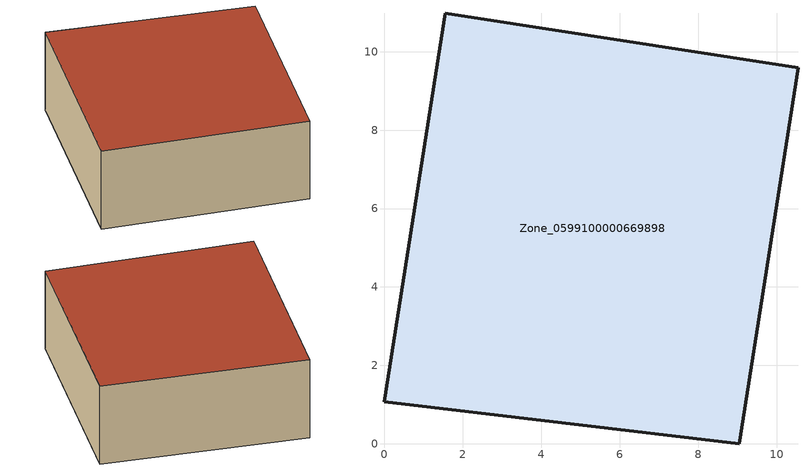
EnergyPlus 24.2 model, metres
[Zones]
Zone_0599100000669898
 floor ground (C_G): 10.55,9.59 9.05,0 0,1.07 1.55,10.98 z0
 wall outside (C_F): 9.05,0 10.55,9.59 1.55,10.98 0,1.07 9.05,0 z0:3.81
 roof outside (C_R): 1.55,10.98 0,1.07 9.05,0 10.55,9.59 z3.81
[BUILDING]
Pand.0599100000669898: North Axis=0; Terrain=City; Loads Convergence Tolerance Value=0.04; Temperature Convergence Tolerance Value=0.4; Solar Distribution=FullExterior; Maximum Number of Warmup Days=25; Minimum Number of Warmup Days=1
[Site:Location]
Rotterdam.The.Hague.AP_ZH_NLD Design_Conditions: Latitude=51.96; Longitude=4.45; Time Zone=1; Elevation=-4.5
[SITE:GROUNDTEMPERATURE:BUILDINGSURFACE]
18, 18, 18, 18, 18, 18, 18, 18, 18, 18, 18, 18
[MATERIAL] Thermal Absorptance=0.9; Solar Absorptance=0.7; Visible Absorptance=0.7
Name | Roughness | Thickness | Conductivity | Density | Specific Heat
G.TC.1946 | MediumSmooth | 0.15 | 1 | 540 | 1210
F.TC.1946 | Rough | 0.3 | 0.857143 | 1920 | 840
R.TC.1946 | MediumRough | 0.2 | 0.909091 | 1500 | 1000
[CONSTRUCTION]
C_G: G.TC.1946
C_F: F.TC.1946
C_R: R.TC.1946
[ZONE]
Zone_0599100000669898: Type=1; Multiplier=1; Ceiling Height=Autocalculate; Volume=Autocalculate; Floor Area=autocalculate; Part of Total Floor Area=Yes
[ZONEINFILTRATION:DESIGNFLOWRATE]
Infil_Zone_0599100000669898: Zone or ZoneList or Space or SpaceList=Zone_0599100000669898; Schedule=AlwaysOn; Design Flow Rate Calculation Method=Flow/Area; Flow Rate per Floor Area=0.003; Constant Term Coefficient=1; Temperature Term Coefficient=0; Velocity Term Coefficient=0; Velocity Squared Term Coefficient=0
[HVACTEMPLATE:ZONE:IDEALLOADSAIRSYSTEM]
Zone_0599100000669898: Maximum Heating Supply Air Temperature=50; Minimum Cooling Supply Air Temperature=13; Maximum Heating Supply Air Humidity Ratio=0.0156; Minimum Cooling Supply Air Humidity Ratio=0.0077; Heating Limit=NoLimit; Cooling Limit=NoLimit; Dehumidification Control Type=ConstantSensibleHeatRatio; Cooling Sensible Heat Ratio=0.7; Dehumidification Setpoint=60; Humidification Control Type=None; Humidification Setpoint=30; Outdoor Air Method=None; Outdoor Air Flow Rate per Person=0.00944; Outdoor Air Flow Rate per Zone Floor Area=0; Outdoor Air Flow Rate per Zone=0; Demand Controlled Ventilation Type=None; Outdoor Air Economizer Type=NoEconomizer; Heat Recovery Type=None; Sensible Heat Recovery Effectiveness=0.7; Latent Heat Recovery Effectiveness=0.65
[ZONECONTROL:THERMOSTAT]
ThermostatControl_Zone_0599100000669898: Zone or ZoneList=Zone_0599100000669898; Control Type Schedule=DualSetpointControlType; Control 1=Thermostat_Zone_0599100000669898; Temperature Difference Between Cutout And Setpoint=0
[THERMOSTATSETPOINT:DUALSETPOINT]
Thermostat_Zone_0599100000669898: Heating Setpoint Temperature Schedule=HeatingSetpoint_Zone_0599100000669898; Cooling Setpoint Temperature Schedule=CoolingSetpoint_Zone_0599100000669898
[SCHEDULE:COMPACT]
HeatingSetpoint_Zone_0599100000669898: Through: 12/31, For: AllDays, Until: 24:00, 21
CoolingSetpoint_Zone_0599100000669898: Through: 12/31, For: AllDays, Until: 24:00, 24
DualSetpointControlType: Through: 12/31, For: AllDays, Until: 24:00, 4
AlwaysOn: Through: 12/31, For: AllDays, Until: 24:00, 1
